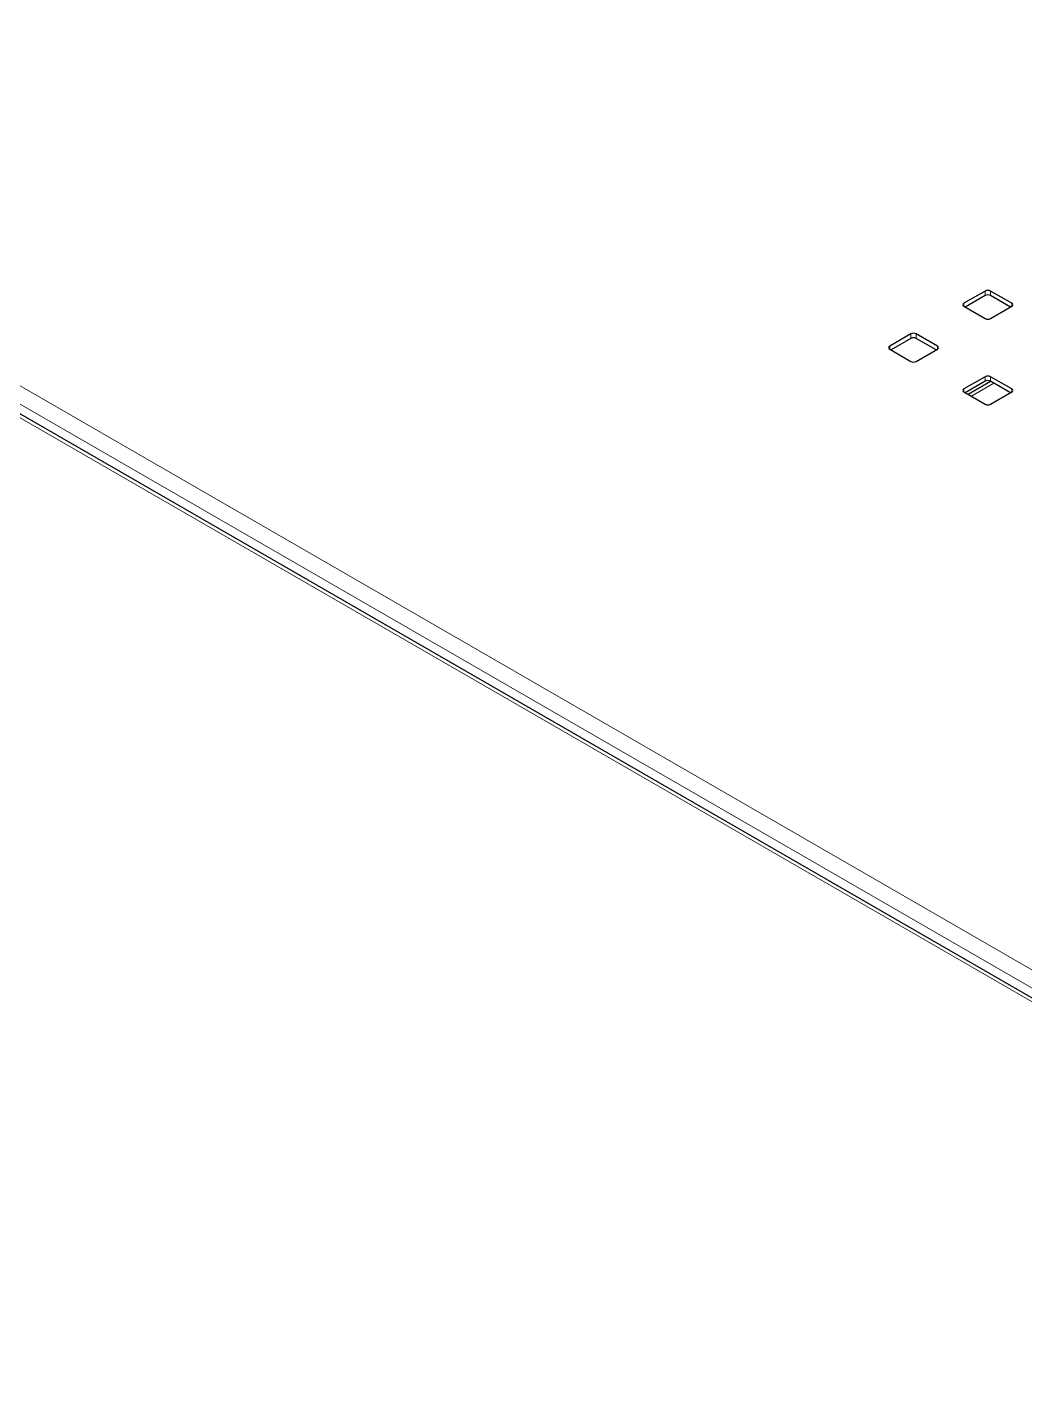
# Model space of a CAD drawing. Header units: millimetres. Extents: x -218071 to -203542, y 15363 to 51382.
# Drawn here: x -217002.93 to -216976.31, y 51084.03 to 51120.14 of the extents above; entities that cross this region are included whole.
import ezdxf

# ---------------------------------------------------------------- set-up
doc = ezdxf.new("R2010")
doc.units = ezdxf.units.MM
doc.header["$LTSCALE"] = 4
doc.layers.add('TPF-EQUIPEMENT', color=7, linetype='Continuous')

msp = doc.modelspace()

# ---------------------------------------------------------------- linework, layer by layer
at = {"layer": 'TPF-EQUIPEMENT', "color": 8, "linetype": 'Continuous', "lineweight": 18}
for p, q in [((-217019.976, 51120.306), (-216949.725, 51079.761)), ((-216950.468, 51079.333), (-217020.719, 51119.878)), ((-216949.841, 51079.338), (-217020.285, 51119.994)), ((-216977.373, 51112.981), (-216977.373, 51113.103)), ((-216977.232, 51112.981), (-216977.232, 51113.103)), ((-216977.939, 51112.695), (-216977.939, 51112.777)), ((-216976.666, 51112.695), (-216976.666, 51112.777)), ((-216979.353, 51111.838), (-216979.353, 51111.96)), ((-216979.212, 51111.838), (-216979.212, 51111.96)), ((-216979.919, 51111.552), (-216979.919, 51111.634)), ((-216978.646, 51111.552), (-216978.646, 51111.634)), ((-216977.373, 51110.695), (-216977.373, 51110.818)), ((-216977.232, 51110.695), (-216977.232, 51110.818)), ((-216977.939, 51110.41), (-216977.939, 51110.491)), ((-216977.141, 51110.643), (-216977.742, 51110.296)), ((-216976.666, 51110.41), (-216976.666, 51110.491))]:
    msp.add_line(p, q, dxfattribs=at)
at = {"layer": 'TPF-EQUIPEMENT', "color": 7, "linetype": 'Continuous', "lineweight": 25}
for p, q in [((-216950.27, 51079.32), (-217020.617, 51119.92)), ((-216977.373, 51113.103), (-216977.939, 51112.777)), ((-216977.373, 51112.981), (-216977.903, 51112.675)), ((-216976.666, 51112.777), (-216977.232, 51113.103)), ((-216976.701, 51112.675), (-216977.232, 51112.981)), ((-216977.939, 51112.695), (-216977.373, 51112.369)), ((-216977.232, 51112.369), (-216976.666, 51112.695)), ((-216979.353, 51111.96), (-216979.919, 51111.634)), ((-216979.353, 51111.838), (-216979.883, 51111.532)), ((-216978.646, 51111.634), (-216979.212, 51111.96)), ((-216978.681, 51111.532), (-216979.212, 51111.838)), ((-216979.919, 51111.552), (-216979.353, 51111.226)), ((-216979.212, 51111.226), (-216978.646, 51111.552)), ((-216977.373, 51110.818), (-216977.939, 51110.491)), ((-216977.373, 51110.695), (-216977.903, 51110.389)), ((-216977.229, 51110.694), (-216977.83, 51110.347)), ((-216976.666, 51110.491), (-216977.232, 51110.818)), ((-216976.701, 51110.389), (-216977.232, 51110.695)), ((-216977.939, 51110.41), (-216977.373, 51110.083)), ((-216977.232, 51110.083), (-216976.666, 51110.41))]:
    msp.add_line(p, q, dxfattribs=at)
for centre, radius, start, end in [((-216977.302, 51112.967), 0.154, 62.616, 117.384), ((-216977.302, 51112.844), 0.154, 62.616, 117.384), ((-216977.923, 51112.736), 0.0436, 110.7714, 249.2286), ((-216976.682, 51112.736), 0.0436, 290.7714, 69.2286), ((-216977.302, 51112.505), 0.154, 242.616, 297.384), ((-216979.282, 51111.824), 0.154, 62.616, 117.384), ((-216979.282, 51111.701), 0.154, 62.616, 117.384), ((-216979.903, 51111.593), 0.0436, 110.7714, 249.2286), ((-216978.661, 51111.593), 0.0436, 290.7714, 69.2286), ((-216979.282, 51111.362), 0.154, 242.616, 297.384), ((-216977.302, 51110.681), 0.154, 62.616, 117.384), ((-216977.302, 51110.559), 0.154, 62.616, 117.384), ((-216977.923, 51110.45), 0.0436, 110.7714, 249.2286), ((-216976.682, 51110.45), 0.0436, 290.7714, 69.2286), ((-216977.302, 51110.22), 0.154, 242.616, 297.384)]:
    msp.add_arc(centre, radius, start, end, dxfattribs=at)

doc.saveas('drawing.dxf')
